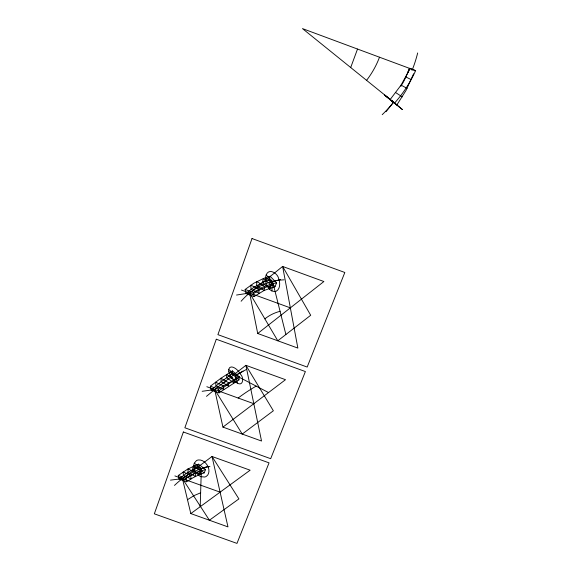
<?xml version="1.0" encoding="UTF-8"?>
<svg xmlns="http://www.w3.org/2000/svg" width="572" height="572" viewBox="0 0 572 572"><rect width="100%" height="100%" fill="white"/><g stroke="black" fill="none" stroke-linecap="round" stroke-linejoin="round"><path stroke-width="0.86" d="M200.207 506.706L201.365 468.539L194.316 463.177L196.396 460.667A5.255 4.655 18.4 0 1 198.377 459.959C202.009 459.552 205.284 462.083 207.128 465A13.513 11.933 18.5 0 1 208.358 467.56C209.474 470.57 209.188 474.789 206.092 476.505A5.234 4.619 17.8 0 1 204.569 477.034L201.122 476.683A8.78 7.765 17.8 0 1 198.555 475.261L195.838 472.372A13.513 11.962 17.7 0 1 194.265 469.126L193.786 465.815A9.381 8.301 18 0 1 194.308 463.177M265.537 277.935L265.665 281.002A16.86 16.202 15.1 0 0 266.781 284.928L269.526 289.146A8.88 8.508 16.3 0 0 271.879 290.948L274.617 291.577A4.276 4.09 16.5 0 0 276.154 291.227C279.544 289.561 280.037 285.121 279.508 281.796A16.845 16.116 19.3 0 0 278.686 278.693C277.72 273.194 268.926 267.796 266.195 274.903A11.032 10.596 16.5 0 0 265.551 277.935L272.594 281.51A56.885 53.525 11.8 0 1 284.005 279.822M271.886 290.926L272.594 281.51L266.195 274.903M211.182 390.04L220.821 381.974L231.982 373.902L232.382 370.885L239.368 376.884L238.96 379.894L219.012 392.871L211.182 390.04L210.339 386.229L220.971 378.221L232.382 370.885M237.301 383.09L235.678 375.396L228.686 369.39C230.28 363.828 237.151 369.076 239.003 371.993A21.135 19.377 19.3 0 1 240.705 374.496C244.001 377.606 243.3 386.679 237.301 383.09A11.025 10.167 17.3 0 1 235.907 382.225L235.607 382.003A14.943 13.8 17.1 0 1 234.87 381.41L235.678 375.396L243.1 371.028M201.301 470.713L200.722 470.899L199.843 474.438L193.243 477.599L186.629 481.76L179.093 479.05L178.242 475.511L187.53 469.212L196.911 464.764L198.548 464.171L205.598 469.533L204.175 472.901L199.843 474.438L192.471 469.755L185.628 473.923L179.093 479.05M414.514 70.878L414.714 70.292L302.466 28.6L395.938 104.04M409.08 68.826L408.701 69.934M408.508 70.492L407.707 72.694M413.277 74.367L413.492 73.788M350.657 67.639L357.521 49.063M413.063 74.939L405.941 90.569L396.861 104.955L390.061 99.678L401.058 85.106L410.095 68.633L415.615 70.685C410.26 82.532 403.096 93.572 394.401 103.246M409.681 68.447L404.876 79.158M245.946 293.579L253.725 287.394L262.405 282.547A59.838 56.299 11.6 0 1 264.7 281.56L268.633 280.13L270.17 276.29L276.562 282.883L275.018 286.708L264.135 290.454L254.097 296.546L245.946 293.579L245.123 289.468L253.818 283.233L263.392 278.521A63.306 59.552 11.7 0 1 270.17 276.29M269.526 289.146L272.594 281.51L280.573 279.515M196.997 472.343L200.708 470.949L193.322 466.252L192.471 469.755L197.14 467.553L198.548 464.171M198.548 475.268L201.365 468.539L193.786 465.815M404.347 80.194L404.611 79.68M404.075 80.716L403.246 82.254M402.688 83.276L402.967 82.768M402.116 84.291L402.402 83.784M400.943 86.3L401.244 85.8M386.028 111.69L393.479 102.331L392.878 101.544M411.168 79.579L405.991 77.041M174.474 485.413L177.391 482.739A96.797 83.312 13.1 0 1 182.439 478.635L212.019 456.485L250.128 470.198L190.812 513.577L182.439 478.635L183.869 477.591M206.471 396.353L214.829 389.432M250.901 292.006L249.614 293.014A70.127 65.73 10.4 0 0 241.119 301.244M257.715 333.49L297.862 348.083L282.625 266.445L310.696 315.272L277.799 340.79L249.614 293.014L257.715 333.49L323.888 281.524L282.625 266.445L249.614 293.014L236.522 295.038M218.597 390.969L228.557 383.855L239.31 377.298M251.044 295.438L255.234 292.485A52.338 49.242 12.3 0 1 273.502 285.106M222.937 427.105L261.533 441.026L245.888 365.329L273.359 410.775L242.242 434.069L214.679 389.553L222.937 427.105L285.507 379.694L245.888 365.329L214.679 389.553L202.181 391.291M216.838 387.902L217.396 387.487M217.424 387.466L218.597 386.593M182.861 480.401L189.682 475.883L196.654 472.415M187.487 499.713L193.98 495.624L200.629 492.814M245.123 289.468L253.282 292.442L262.005 287.451L271.235 284.062A54.805 51.559 11.9 0 1 276.562 282.883M224.381 382.525L225.64 381.674M210.339 386.229L218.175 389.067L239.368 376.884M178.242 475.511L185.786 478.221L196.94 472.293L205.598 469.533M230.802 378.349L232.797 377.12M235.678 375.396L246.41 369.455M199.27 469.276L188.638 474.445A82.311 71.085 13.9 0 0 183.927 477.548M199.363 469.24L201.365 468.539M201.487 468.504L207.529 466.53M170.492 480.123L182.439 478.635L209.395 520.234L238.903 498.906L212.019 456.485L227.971 526.891L190.812 513.577M174.896 475.925L220.098 492.156M206.842 386.715L253.818 403.703M241.455 290.04L290.354 307.858M407.085 88.403L401.058 85.106M414.714 70.292L415.615 70.685M411.561 69.098L412.419 69.469M409.266 68.268L410.095 68.633M268.525 392.564L228.836 371.821L230.702 376.376A21.321 19.734 16.7 0 0 232.461 378.914L234.87 381.41M402.273 96.904L395.774 92.65M390.347 99.499L384.527 95.038L402.452 109.617L396.539 104.533M390.061 99.678L396.861 104.955M197.14 467.553L204.175 472.901M391.555 100.472L395.323 103.539M384.884 95.259L393.479 102.331M231.982 373.902L238.96 379.894M268.633 280.13L275.018 286.708M272.594 281.51L285.886 334.52M185.786 478.221L186.629 481.76M218.175 389.067L219.012 392.871M253.282 292.442L254.097 296.546M379.501 57.229A86.751 82.161 -82.8 0 1 366.48 80.459M417.667 52.96A124.045 117.432 -82.7 0 1 412.047 70.406M393.565 102.231A124.045 117.432 -82.7 0 1 382.21 114.672M250.929 292.042A60.26 56.635 11.5 0 1 272.579 281.453M264.872 318.861A40.247 37.666 11 0 1 280.065 311.311M201.373 468.554A48.591 42.364 15.6 0 1 209.945 466.516M228.857 371.814A8.358 7.715 18.1 0 1 228.664 369.39M238.159 398.033A177.442 154.569 5.1 0 1 256.163 386.114M226.748 374.367L226.626 377.649L233.898 382.918L234.027 379.651L226.748 374.367M188.167 468.847L187.881 472.422L195.452 476.433L195.753 472.872L188.167 468.847M256.921 281.488L256.528 285.621L264.135 290.454L264.543 286.336L256.921 281.488M263.392 278.521L262.405 282.547L269.491 288.281L270.484 284.277L263.392 278.521M183.369 431.989L154.333 513.82L236.972 543.4L269.04 462.855L183.369 431.989M216.287 339.225L184.863 427.77L270.692 458.694L305.384 371.557L216.287 339.225M252.016 238.531L217.911 334.649L307.178 367.052L344.823 272.486L252.016 238.531M190.762 475.296L183.126 471.95L183.412 475.532L191.034 478.878L190.762 475.296M223.252 385.843L215.53 382.153L216.03 385.835L223.745 389.511L223.252 385.843M258.794 289.067L250.815 285.149L251.022 289.31L258.994 293.214L258.794 289.067M228.507 382.725L220.971 378.221L221.149 381.724L228.678 386.214L228.507 382.725"/></g></svg>
